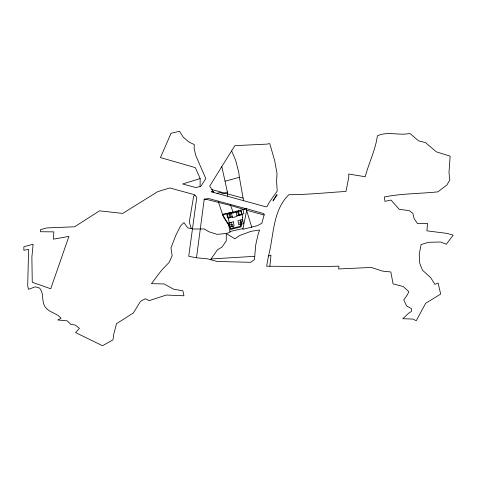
<?xml version="1.0" encoding="UTF-8"?>
<svg xmlns="http://www.w3.org/2000/svg" width="477" height="477" viewBox="0 0 477 477"><rect width="100%" height="100%" fill="white"/><g stroke="black" fill="none" stroke-linecap="round" stroke-linejoin="round"><path stroke-width="0.72" d="M221.817 166.562L209.683 186.155L213.791 192.475L213.249 191.653L211.257 191.784L265.981 206.851L267.162 206.326L269.028 202.713L277.226 191.056L276.571 181.445L277.018 173.67L274.77 160.982L269.743 143.595L266.738 144.132L234.911 145.646L221.817 166.562L227.362 191.951L227.434 196.184M200.101 186.418L200.167 178.571L195.355 167.63L160.445 157.571L171.046 133.316L179.489 131.276L183.222 137.09L188.743 141.884L194.342 144.626L194.133 148.228L195.636 155.21L205.802 178.577L200.99 186.161L195.981 187.61L182.649 183.973L200.167 178.571M269.881 266.244L270.984 255.177L268.456 256.018L266.631 266.22L320.21 266.613L338.92 266.172L338.628 268.974L371.249 267.436L382.691 271.151L390.83 271.956L393.072 283.881L403.238 286.552L408.807 291.596L407.579 294.488L403.757 299.938L406.571 305.876L411.603 308.774L411.454 311.409L408.616 313.216L402.797 318.725L412.79 319.053L416.248 320.711L425.651 303.283L440.665 294.065L438.136 283.034L434.899 284.37L430.665 277.614L422.503 270.232L419.688 263.143L419.223 254.146L421.102 244.576L428.579 242.292L440.587 242.018L446.329 244.236L453.15 235.179L447.283 233.426L426.903 230.844L427.547 223.391L417.596 223.641L414.143 218.693L412.867 213.338L409.183 210.643L399.195 209.296L391.045 200.066L384.975 201.342L384.301 197.007C401.95 193.4 420.094 193.751 437.958 191.832L446.979 184.891L449.835 179.924L448.982 172.757L450.151 156.188L436.336 151.829L425.466 142.563L418.597 140.864L409.874 133.435C399.082 135.856 387.586 130.972 377.367 135.832C375.518 150.046 368.816 162.943 365.209 176.74L348.663 174.039L348.806 177.003L346.016 191.438C326.978 192.63 307.939 194.652 288.829 194.711C272.474 210.691 273.971 235.465 268.479 256.018M196.494 257.783L188.731 256.292L196.774 197.329L194.473 194.699L169.758 187.95L157.648 191.682L122.72 213.416L99.52 210.852L74.621 226.79L46.8 227.928L40.533 229.64L40.491 231.733L53.8 231.864L53.424 239.168L68.909 236.407L50.729 288.77L32.257 282.295L31.876 257.151L33.116 244.188L23.868 246.752L23.85 250.234L28.614 249.417L27.702 285.842L28.435 289.336L35.22 286.832L39.508 288.019C44.755 293.641 40.628 302.758 46.275 308.267C50.455 312.805 57.449 313.484 61.098 318.332L57.687 319.96L67.346 320.884L70.823 324.402L75.11 324.98L79.444 328.331L75.581 332.582L102.537 345.724L113.001 339.845L113.669 334.61L116.489 323.734L133.411 312.9L140.453 301.404L145.336 298.721L149.122 300.647L166.36 295.042L183.973 295.788L182.87 290.791L173.664 289.205L164.112 283.94L151.424 283.66L161.47 270.393L169.216 262.32L172.119 255.69L170.987 247.879L175.786 235.423L180.568 225.955L183.907 222.568L187.688 227.869L193.972 229.043L204.198 228.936L208.771 231.715L217.172 234.362L226.283 233.497L234.887 238.828L239.716 235.501L250.896 231.351L259.607 229.986L257.979 234.869L255.738 244.934L254.438 259.643L250.503 262.32L216.969 261.444L207.722 258.868L196.494 257.783L204.287 198.826L230.564 205.48L243.842 209.373L246.084 208.693L208.097 198.402L204.12 199.815M210.536 259.715L217.44 249.829L222.121 246.937L226.265 240.957L226.283 233.497L230.105 232.239L228.686 224.929L222.652 214.716L246.126 208.795L246.692 210.256L242.811 229.365L257.52 225.645L261.879 223.218L264.264 214.441L263.656 213.589L246.049 208.592L251.808 227.38M194.968 195.26L193.674 196.077L189.256 222.109L191.289 228.549M227.362 191.951L223.248 193.847L220.183 192.481L217.059 193.37M225.138 181.188L239.376 177.295L238.756 172.394L235.68 160.35L231.619 150.923M232.251 216.737L227.583 217.917L226.73 213.69M236.92 215.562L243.92 213.791L243.067 209.564M228.304 218.198L231.059 217.506L230.284 213.678M242.137 214.71L238.524 215.622L237.749 211.794M229.675 224.965L232.424 224.268L233.199 228.107M241.911 221.877L239.889 222.383L240.664 226.217M230.451 228.799L241.129 226.104M229.962 231.518L242.972 228.578M218.144 201.133L222.544 214.394L233.068 212.092L230.182 204.365M211.037 258.963L254.73 256.322M243.556 200.555L243.115 198.158L211.895 189.566M246.692 210.256L264.067 214.99M228.686 224.929L223.349 216.767L222.544 214.394M240.73 210.154L241.589 214.382M238.399 210.745L239.251 214.972M240.277 220.046L241.129 224.273M236.067 211.335L237.093 216.403L232.424 217.584L231.399 212.509M229.067 213.1L229.92 217.327M230.946 222.401L231.798 226.629M239.376 177.295L243.115 198.158M242.71 217.548L240.986 226.873L230.588 229.497L227.535 214.376L241.362 210.888L242.71 217.548M276.41 194.932L273.005 200.93L277.256 194.926L276.41 194.932M233.277 221.811L228.608 222.986L229.461 227.213L234.129 226.038L233.277 221.811M242.614 219.456L237.945 220.63L238.798 224.858L243.467 223.683L242.614 219.456"/></g></svg>
